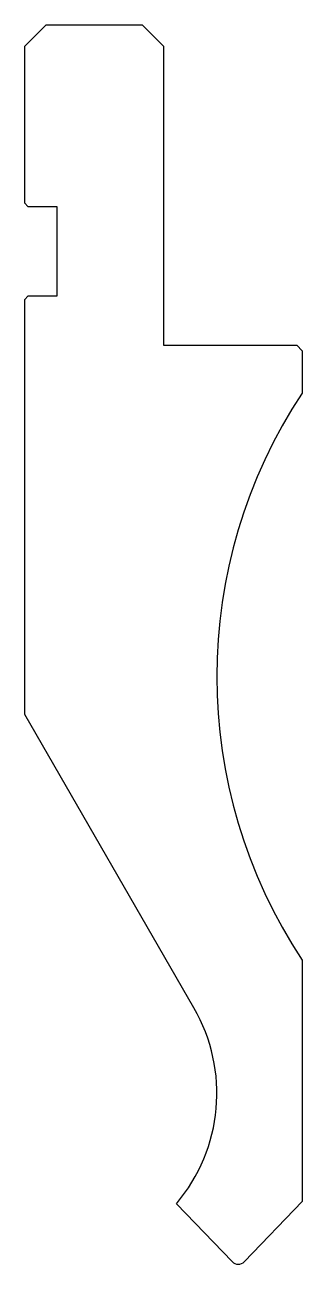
# Model space of a CAD drawing. Header units: metres. Extents: x 31 to 57, y -61 to 55.
import ezdxf

# ---------------------------------------------------------------- set-up
doc = ezdxf.new("R2010")
doc.units = ezdxf.units.M

msp = doc.modelspace()

# ---------------------------------------------------------------- linework, layer by layer
for p, q in [((33.035925, 55.039785), (31.035925, 53.039785)), ((33.035925, 55.039785), (42.035925, 55.039785)), ((44.035925, 53.039785), (42.035925, 55.039785)), ((31.035925, 38.339785), (31.035925, 53.039785)), ((44.035925, 53.039785), (44.035925, 25.039785)), ((31.035925, 38.339785), (31.335925, 38.039785)), ((31.335925, 38.039785), (34.035925, 38.039785)), ((34.035925, 38.039785), (34.035925, 29.639785)), ((31.335925, 29.639785), (31.035925, 29.339785)), ((31.035925, -9.496113), (31.035925, 29.339785)), ((34.035925, 29.639785), (31.335925, 29.639785)), ((44.035925, 25.039785), (56.535925, 25.039785)), ((57.035925, 24.539785), (56.535925, 25.039785)), ((57.035925, 24.539785), (57.035925, 20.572783)), ((46.892331, -36.960215), (31.035925, -9.496113)), ((57.035925, -32.493213), (57.035925, -55.098678)), ((50.460453, -60.715942), (45.238743, -55.308703)), ((57.035925, -55.098678), (51.611396, -60.715942))]:
    msp.add_line(p, q)
for centre, radius, start, end in [((97.035925, -5.960215), 48, 146.44269, 213.55731), ((33.035925, -44.960215), 16, 319.700695, 30), ((51.035925, -60.160215), 0.8, 224, 316)]:
    msp.add_arc(centre, radius, start, end)

doc.saveas('drawing.dxf')
